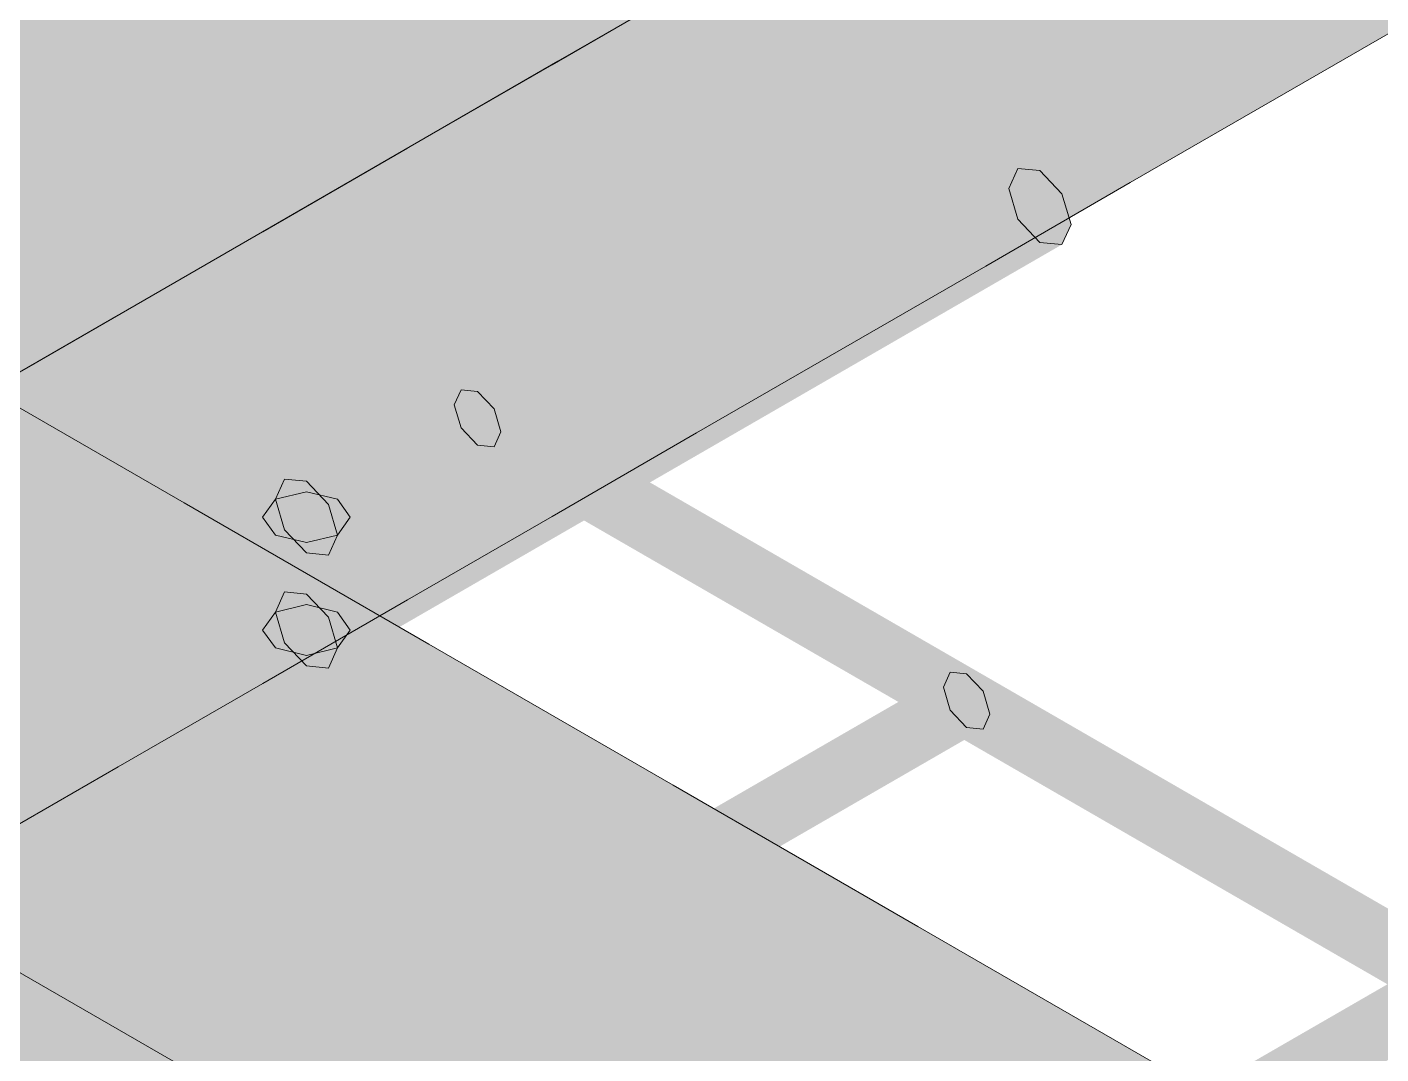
# Model space of a CAD drawing. Header units: metres. Extents: x 349122 to 349453, y 9281252 to 9281971.
# Drawn here: x 349268.4837 to 349268.7234, y 9281656.4524 to 9281656.6343 of the extents above; entities that cross this region are included whole.
import ezdxf

# ---------------------------------------------------------------- set-up
doc = ezdxf.new("R2010")
doc.units = ezdxf.units.M
doc.header["$LTSCALE"] = 0.25
doc.layers.add('ISO-3D', color=7, linetype='CONTINUOUS', lineweight=13)
doc.layers.add('ISO-3D-ARISTAS', color=250, linetype='CONTINUOUS', lineweight=13)

msp = doc.modelspace()

# ---------------------------------------------------------------- linework, layer by layer
at = {"layer": 'ISO-3D', "true_color": 0x7f7e7a}
for points in [[(349268.65346, 9281656.64196), (349268.62785, 9281656.62717), (349268.65346, 9281656.67196), (349268.62785, 9281656.65717)], [(349268.70467, 9281656.64652), (349268.67906, 9281656.63174), (349268.70467, 9281656.67152), (349268.67906, 9281656.65674)], [(349268.73027, 9281656.6363), (349268.70467, 9281656.62152), (349268.73027, 9281656.6613), (349268.70467, 9281656.64652)], [(349268.62785, 9281656.62717), (349268.60225, 9281656.61239), (349268.62785, 9281656.65717), (349268.60225, 9281656.64239)], [(349268.67906, 9281656.63174), (349268.65346, 9281656.61696), (349268.67906, 9281656.65674), (349268.65346, 9281656.64196)], [(349268.70467, 9281656.62152), (349268.67906, 9281656.60674), (349268.70467, 9281656.64652), (349268.67906, 9281656.63174)], [(349268.60225, 9281656.61239), (349268.57665, 9281656.59761), (349268.60225, 9281656.64239), (349268.57665, 9281656.62761)], [(349268.65346, 9281656.61696), (349268.62785, 9281656.60217), (349268.65346, 9281656.64196), (349268.62785, 9281656.62717)], [(349268.67906, 9281656.60674), (349268.65346, 9281656.59196), (349268.67906, 9281656.63174), (349268.65346, 9281656.61696)], [(349268.57665, 9281656.59761), (349268.55104, 9281656.58283), (349268.57665, 9281656.62761), (349268.55104, 9281656.61283)], [(349268.62785, 9281656.60217), (349268.60225, 9281656.58739), (349268.62785, 9281656.62717), (349268.60225, 9281656.61239)], [(349268.65346, 9281656.59196), (349268.62785, 9281656.57717), (349268.65346, 9281656.61696), (349268.62785, 9281656.60217)], [(349268.55104, 9281656.58283), (349268.52544, 9281656.56804), (349268.55104, 9281656.61283), (349268.52544, 9281656.59804)], [(349268.60225, 9281656.58739), (349268.57665, 9281656.57261), (349268.60225, 9281656.61239), (349268.57665, 9281656.59761)], [(349268.62785, 9281656.57717), (349268.60225, 9281656.56239), (349268.62785, 9281656.60217), (349268.60225, 9281656.58739)], [(349268.52544, 9281656.56804), (349268.49983, 9281656.55326), (349268.52544, 9281656.59804), (349268.49983, 9281656.58326)], [(349268.57665, 9281656.57261), (349268.55104, 9281656.55783), (349268.57665, 9281656.59761), (349268.55104, 9281656.58283)], [(349268.60225, 9281656.56239), (349268.57665, 9281656.54761), (349268.60225, 9281656.58739), (349268.57665, 9281656.57261)], [(349268.49983, 9281656.55326), (349268.47423, 9281656.53848), (349268.49983, 9281656.58326), (349268.47423, 9281656.56848)], [(349268.55104, 9281656.55783), (349268.52544, 9281656.54304), (349268.55104, 9281656.58283), (349268.52544, 9281656.56804)], [(349268.57665, 9281656.54761), (349268.55104, 9281656.53283), (349268.57665, 9281656.57261), (349268.55104, 9281656.55783)], [(349268.52544, 9281656.54304), (349268.49983, 9281656.52826), (349268.52544, 9281656.56804), (349268.49983, 9281656.55326)], [(349268.55104, 9281656.53283), (349268.52544, 9281656.51804), (349268.55104, 9281656.55783), (349268.52544, 9281656.54304)], [(349268.49983, 9281656.52826), (349268.47423, 9281656.51348), (349268.49983, 9281656.55326), (349268.47423, 9281656.53848)], [(349268.52544, 9281656.51804), (349268.49983, 9281656.50326), (349268.52544, 9281656.54304), (349268.49983, 9281656.52826)], [(349268.49983, 9281656.50326), (349268.47423, 9281656.48848), (349268.49983, 9281656.52826), (349268.47423, 9281656.51348)]]:
    msp.add_solid(points, dxfattribs=at)
at = {"layer": 'ISO-3D', "true_color": 0x9e9c96}
for points in [[(349268.50656, 9281656.64214), (349268.48305, 9281656.62857), (349268.48274, 9281656.65589), (349268.45924, 9281656.64232)], [(349268.55388, 9281656.64196), (349268.53037, 9281656.62839), (349268.53006, 9281656.65571), (349268.50656, 9281656.64214)], [(349268.6012, 9281656.64179), (349268.5777, 9281656.62821), (349268.57739, 9281656.65554), (349268.55388, 9281656.64196)], [(349268.52544, 9281656.6363), (349268.49983, 9281656.62152), (349268.49983, 9281656.65109), (349268.47423, 9281656.6363)], [(349268.57665, 9281656.6363), (349268.55104, 9281656.62152), (349268.55104, 9281656.65109), (349268.52544, 9281656.6363)], [(349268.62785, 9281656.6363), (349268.60225, 9281656.62152), (349268.60225, 9281656.65109), (349268.57665, 9281656.6363)], [(349268.67906, 9281656.6363), (349268.65346, 9281656.62152), (349268.65346, 9281656.65109), (349268.62785, 9281656.6363)], [(349268.73027, 9281656.6363), (349268.70467, 9281656.62152), (349268.70467, 9281656.65109), (349268.67906, 9281656.6363)], [(349268.53037, 9281656.62839), (349268.50687, 9281656.61482), (349268.50656, 9281656.64214), (349268.48305, 9281656.62857)], [(349268.5777, 9281656.62821), (349268.55419, 9281656.61464), (349268.55388, 9281656.64196), (349268.53037, 9281656.62839)], [(349268.49983, 9281656.62152), (349268.47423, 9281656.60674), (349268.47423, 9281656.6363), (349268.44863, 9281656.62152)], [(349268.55104, 9281656.62152), (349268.52544, 9281656.60674), (349268.52544, 9281656.6363), (349268.49983, 9281656.62152)], [(349268.60225, 9281656.62152), (349268.57665, 9281656.60674), (349268.57665, 9281656.6363), (349268.55104, 9281656.62152)], [(349268.65346, 9281656.62152), (349268.62785, 9281656.60674), (349268.62785, 9281656.6363), (349268.60225, 9281656.62152)], [(349268.70467, 9281656.62152), (349268.67906, 9281656.60674), (349268.67906, 9281656.6363), (349268.65346, 9281656.62152)], [(349268.50687, 9281656.61482), (349268.48336, 9281656.60125), (349268.48305, 9281656.62857), (349268.45954, 9281656.615)], [(349268.55419, 9281656.61464), (349268.53068, 9281656.60107), (349268.53037, 9281656.62839), (349268.50687, 9281656.61482)], [(349268.52544, 9281656.60674), (349268.49983, 9281656.59196), (349268.49983, 9281656.62152), (349268.47423, 9281656.60674)], [(349268.57665, 9281656.60674), (349268.55104, 9281656.59196), (349268.55104, 9281656.62152), (349268.52544, 9281656.60674)], [(349268.62785, 9281656.60674), (349268.60225, 9281656.59196), (349268.60225, 9281656.62152), (349268.57665, 9281656.60674)], [(349268.67906, 9281656.60674), (349268.65346, 9281656.59196), (349268.65346, 9281656.62152), (349268.62785, 9281656.60674)], [(349268.53068, 9281656.60107), (349268.50718, 9281656.5875), (349268.50687, 9281656.61482), (349268.48336, 9281656.60125)], [(349268.49983, 9281656.59196), (349268.47423, 9281656.57717), (349268.47423, 9281656.60674), (349268.44863, 9281656.59196)], [(349268.55104, 9281656.59196), (349268.52544, 9281656.57717), (349268.52544, 9281656.60674), (349268.49983, 9281656.59196)], [(349268.60225, 9281656.59196), (349268.57665, 9281656.57717), (349268.57665, 9281656.60674), (349268.55104, 9281656.59196)], [(349268.65346, 9281656.59196), (349268.62785, 9281656.57717), (349268.62785, 9281656.60674), (349268.60225, 9281656.59196)], [(349268.50718, 9281656.5875), (349268.4836, 9281656.57389), (349268.48336, 9281656.60125), (349268.45979, 9281656.58764)], [(349268.52544, 9281656.57717), (349268.49983, 9281656.56239), (349268.49983, 9281656.59196), (349268.47423, 9281656.57717)], [(349268.57665, 9281656.57717), (349268.55104, 9281656.56239), (349268.55104, 9281656.59196), (349268.52544, 9281656.57717)], [(349268.62785, 9281656.57717), (349268.60225, 9281656.56239), (349268.60225, 9281656.59196), (349268.57665, 9281656.57717)], [(349268.49983, 9281656.56239), (349268.47423, 9281656.54761), (349268.47423, 9281656.57717), (349268.44863, 9281656.56239)], [(349268.55104, 9281656.56239), (349268.52544, 9281656.54761), (349268.52544, 9281656.57717), (349268.49983, 9281656.56239)], [(349268.60225, 9281656.56239), (349268.57665, 9281656.54761), (349268.57665, 9281656.57717), (349268.55104, 9281656.56239)], [(349268.52544, 9281656.54761), (349268.49983, 9281656.53283), (349268.49983, 9281656.56239), (349268.47423, 9281656.54761)], [(349268.57665, 9281656.54761), (349268.55104, 9281656.53283), (349268.55104, 9281656.56239), (349268.52544, 9281656.54761)], [(349268.49983, 9281656.53283), (349268.47423, 9281656.51804), (349268.47423, 9281656.54761), (349268.44863, 9281656.53283)], [(349268.55104, 9281656.53283), (349268.52544, 9281656.51804), (349268.52544, 9281656.54761), (349268.49983, 9281656.53283)], [(349268.52544, 9281656.51804), (349268.49983, 9281656.50326), (349268.49983, 9281656.53283), (349268.47423, 9281656.51804)], [(349268.49983, 9281656.50326), (349268.47423, 9281656.48848), (349268.47423, 9281656.51804), (349268.44863, 9281656.50326)]]:
    msp.add_solid(points, dxfattribs=at)
at = {"layer": 'ISO-3D', "true_color": 0x845437}
for points in [[(349268.49285, 9281656.61006), (349268.48994, 9281656.60698), (349268.45155, 9281656.6339), (349268.44863, 9281656.63082)], [(349268.49285, 9281656.60053), (349268.49577, 9281656.60361), (349268.45155, 9281656.62438), (349268.45447, 9281656.62746)], [(349268.53416, 9281656.58621), (349268.53124, 9281656.58313), (349268.49285, 9281656.61006), (349268.48994, 9281656.60698)], [(349268.53416, 9281656.57669), (349268.53707, 9281656.57976), (349268.49285, 9281656.60053), (349268.49577, 9281656.60361)], [(349268.57546, 9281656.56236), (349268.57254, 9281656.55929), (349268.53416, 9281656.58621), (349268.53124, 9281656.58313)], [(349268.57546, 9281656.55284), (349268.57838, 9281656.55592), (349268.53416, 9281656.57669), (349268.53707, 9281656.57976)], [(349268.61676, 9281656.53852), (349268.61385, 9281656.53544), (349268.57546, 9281656.56236), (349268.57254, 9281656.55929)], [(349268.61676, 9281656.52899), (349268.61968, 9281656.53207), (349268.57546, 9281656.55284), (349268.57838, 9281656.55592)], [(349268.65806, 9281656.51467), (349268.65515, 9281656.51159), (349268.61676, 9281656.53852), (349268.61385, 9281656.53544)], [(349268.48886, 9281656.51236), (349268.48594, 9281656.50929), (349268.44755, 9281656.53621), (349268.44464, 9281656.53313)], [(349268.65806, 9281656.50515), (349268.66098, 9281656.50823), (349268.61676, 9281656.52899), (349268.61968, 9281656.53207)], [(349268.48886, 9281656.50284), (349268.49177, 9281656.50592), (349268.44755, 9281656.52669), (349268.45047, 9281656.52976)], [(349268.69937, 9281656.49083), (349268.69645, 9281656.48775), (349268.65806, 9281656.51467), (349268.65515, 9281656.51159)], [(349268.53016, 9281656.48852), (349268.52724, 9281656.48544), (349268.48886, 9281656.51236), (349268.48594, 9281656.50929)], [(349268.69937, 9281656.4813), (349268.70228, 9281656.48438), (349268.65806, 9281656.50515), (349268.66098, 9281656.50823)], [(349268.53016, 9281656.47899), (349268.53308, 9281656.48207), (349268.48886, 9281656.50284), (349268.49177, 9281656.50592)], [(349268.74067, 9281656.46698), (349268.73775, 9281656.4639), (349268.69937, 9281656.49083), (349268.69645, 9281656.48775)], [(349268.57146, 9281656.46467), (349268.56855, 9281656.46159), (349268.53016, 9281656.48852), (349268.52724, 9281656.48544)], [(349268.74067, 9281656.45745), (349268.74359, 9281656.46053), (349268.69937, 9281656.4813), (349268.70228, 9281656.48438)], [(349268.57146, 9281656.45515), (349268.57438, 9281656.45823), (349268.53016, 9281656.47899), (349268.53308, 9281656.48207)], [(349268.61276, 9281656.44083), (349268.60985, 9281656.43775), (349268.57146, 9281656.46467), (349268.56855, 9281656.46159)], [(349268.61276, 9281656.4313), (349268.61568, 9281656.43438), (349268.57146, 9281656.45515), (349268.57438, 9281656.45823)]]:
    msp.add_solid(points, dxfattribs=at)
at = {"layer": 'ISO-3D', "true_color": 0x6c452d}
for points in [[(349268.49577, 9281656.61035), (349268.49285, 9281656.61006), (349268.45447, 9281656.63419), (349268.45155, 9281656.6339)], [(349268.48994, 9281656.60024), (349268.49285, 9281656.60053), (349268.44863, 9281656.62409), (349268.45155, 9281656.62438)], [(349268.53707, 9281656.5865), (349268.53416, 9281656.58621), (349268.49577, 9281656.61035), (349268.49285, 9281656.61006)], [(349268.53124, 9281656.5764), (349268.53416, 9281656.57669), (349268.48994, 9281656.60024), (349268.49285, 9281656.60053)], [(349268.57838, 9281656.56265), (349268.57546, 9281656.56236), (349268.53707, 9281656.5865), (349268.53416, 9281656.58621)], [(349268.57254, 9281656.55255), (349268.57546, 9281656.55284), (349268.53124, 9281656.5764), (349268.53416, 9281656.57669)], [(349268.61968, 9281656.53881), (349268.61676, 9281656.53852), (349268.57838, 9281656.56265), (349268.57546, 9281656.56236)], [(349268.61385, 9281656.5287), (349268.61676, 9281656.52899), (349268.57254, 9281656.55255), (349268.57546, 9281656.55284)], [(349268.66098, 9281656.51496), (349268.65806, 9281656.51467), (349268.61968, 9281656.53881), (349268.61676, 9281656.53852)], [(349268.49177, 9281656.51265), (349268.48886, 9281656.51236), (349268.45047, 9281656.5365), (349268.44755, 9281656.53621)], [(349268.65515, 9281656.50486), (349268.65806, 9281656.50515), (349268.61385, 9281656.5287), (349268.61676, 9281656.52899)], [(349268.48594, 9281656.50255), (349268.48886, 9281656.50284), (349268.44464, 9281656.5264), (349268.44755, 9281656.52669)], [(349268.70228, 9281656.49111), (349268.69937, 9281656.49083), (349268.66098, 9281656.51496), (349268.65806, 9281656.51467)], [(349268.53308, 9281656.48881), (349268.53016, 9281656.48852), (349268.49177, 9281656.51265), (349268.48886, 9281656.51236)], [(349268.69645, 9281656.48101), (349268.69937, 9281656.4813), (349268.65515, 9281656.50486), (349268.65806, 9281656.50515)], [(349268.52724, 9281656.4787), (349268.53016, 9281656.47899), (349268.48594, 9281656.50255), (349268.48886, 9281656.50284)], [(349268.74359, 9281656.46727), (349268.74067, 9281656.46698), (349268.70228, 9281656.49111), (349268.69937, 9281656.49083)], [(349268.57438, 9281656.46496), (349268.57146, 9281656.46467), (349268.53308, 9281656.48881), (349268.53016, 9281656.48852)], [(349268.73775, 9281656.45717), (349268.74067, 9281656.45745), (349268.69645, 9281656.48101), (349268.69937, 9281656.4813)], [(349268.56855, 9281656.45486), (349268.57146, 9281656.45515), (349268.52724, 9281656.4787), (349268.53016, 9281656.47899)], [(349268.61568, 9281656.44111), (349268.61276, 9281656.44083), (349268.57438, 9281656.46496), (349268.57146, 9281656.46467)], [(349268.60985, 9281656.43101), (349268.61276, 9281656.4313), (349268.56855, 9281656.45486), (349268.57146, 9281656.45515)]]:
    msp.add_solid(points, dxfattribs=at)
at = {"layer": 'ISO-3D', "true_color": 0x5c3b26}
for points in [[(349268.49698, 9281656.60768), (349268.49577, 9281656.61035), (349268.45568, 9281656.63152), (349268.45447, 9281656.63419)], [(349268.48873, 9281656.60291), (349268.48994, 9281656.60024), (349268.44743, 9281656.62676), (349268.44863, 9281656.62409)], [(349268.53828, 9281656.58383), (349268.53707, 9281656.5865), (349268.49698, 9281656.60768), (349268.49577, 9281656.61035)], [(349268.53003, 9281656.57907), (349268.53124, 9281656.5764), (349268.48873, 9281656.60291), (349268.48994, 9281656.60024)], [(349268.57958, 9281656.55998), (349268.57838, 9281656.56265), (349268.53828, 9281656.58383), (349268.53707, 9281656.5865)], [(349268.57133, 9281656.55522), (349268.57254, 9281656.55255), (349268.53003, 9281656.57907), (349268.53124, 9281656.5764)], [(349268.62089, 9281656.53614), (349268.61968, 9281656.53881), (349268.57958, 9281656.55998), (349268.57838, 9281656.56265)], [(349268.61264, 9281656.53137), (349268.61385, 9281656.5287), (349268.57133, 9281656.55522), (349268.57254, 9281656.55255)], [(349268.66219, 9281656.51229), (349268.66098, 9281656.51496), (349268.62089, 9281656.53614), (349268.61968, 9281656.53881)], [(349268.49298, 9281656.50998), (349268.49177, 9281656.51265), (349268.45168, 9281656.53383), (349268.45047, 9281656.5365)], [(349268.65394, 9281656.50753), (349268.65515, 9281656.50486), (349268.61264, 9281656.53137), (349268.61385, 9281656.5287)], [(349268.48473, 9281656.50522), (349268.48594, 9281656.50255), (349268.44343, 9281656.52907), (349268.44464, 9281656.5264)], [(349268.70349, 9281656.48844), (349268.70228, 9281656.49111), (349268.66219, 9281656.51229), (349268.66098, 9281656.51496)], [(349268.53428, 9281656.48614), (349268.53308, 9281656.48881), (349268.49298, 9281656.50998), (349268.49177, 9281656.51265)], [(349268.69524, 9281656.48368), (349268.69645, 9281656.48101), (349268.65394, 9281656.50753), (349268.65515, 9281656.50486)], [(349268.52603, 9281656.48137), (349268.52724, 9281656.4787), (349268.48473, 9281656.50522), (349268.48594, 9281656.50255)], [(349268.74479, 9281656.4646), (349268.74359, 9281656.46727), (349268.70349, 9281656.48844), (349268.70228, 9281656.49111)], [(349268.57559, 9281656.46229), (349268.57438, 9281656.46496), (349268.53428, 9281656.48614), (349268.53308, 9281656.48881)], [(349268.73655, 9281656.45984), (349268.73775, 9281656.45717), (349268.69524, 9281656.48368), (349268.69645, 9281656.48101)], [(349268.56734, 9281656.45753), (349268.56855, 9281656.45486), (349268.52603, 9281656.48137), (349268.52724, 9281656.4787)], [(349268.61689, 9281656.43844), (349268.61568, 9281656.44111), (349268.57559, 9281656.46229), (349268.57438, 9281656.46496)], [(349268.60864, 9281656.43368), (349268.60985, 9281656.43101), (349268.56734, 9281656.45753), (349268.56855, 9281656.45486)]]:
    msp.add_solid(points, dxfattribs=at)
at = {"layer": 'ISO-3D', "true_color": 0x7e5035}
for points in [[(349268.49577, 9281656.60361), (349268.49698, 9281656.60768), (349268.45447, 9281656.62746), (349268.45568, 9281656.63152)], [(349268.48994, 9281656.60698), (349268.48873, 9281656.60291), (349268.44863, 9281656.63082), (349268.44743, 9281656.62676)], [(349268.53707, 9281656.57976), (349268.53828, 9281656.58383), (349268.49577, 9281656.60361), (349268.49698, 9281656.60768)], [(349268.53124, 9281656.58313), (349268.53003, 9281656.57907), (349268.48994, 9281656.60698), (349268.48873, 9281656.60291)], [(349268.57838, 9281656.55592), (349268.57958, 9281656.55998), (349268.53707, 9281656.57976), (349268.53828, 9281656.58383)], [(349268.57254, 9281656.55929), (349268.57133, 9281656.55522), (349268.53124, 9281656.58313), (349268.53003, 9281656.57907)], [(349268.61968, 9281656.53207), (349268.62089, 9281656.53614), (349268.57838, 9281656.55592), (349268.57958, 9281656.55998)], [(349268.61385, 9281656.53544), (349268.61264, 9281656.53137), (349268.57254, 9281656.55929), (349268.57133, 9281656.55522)], [(349268.65515, 9281656.51159), (349268.65394, 9281656.50753), (349268.61385, 9281656.53544), (349268.61264, 9281656.53137)], [(349268.66098, 9281656.50823), (349268.66219, 9281656.51229), (349268.61968, 9281656.53207), (349268.62089, 9281656.53614)], [(349268.48594, 9281656.50929), (349268.48473, 9281656.50522), (349268.44464, 9281656.53313), (349268.44343, 9281656.52907)], [(349268.49177, 9281656.50592), (349268.49298, 9281656.50998), (349268.45047, 9281656.52976), (349268.45168, 9281656.53383)], [(349268.69645, 9281656.48775), (349268.69524, 9281656.48368), (349268.65515, 9281656.51159), (349268.65394, 9281656.50753)], [(349268.70228, 9281656.48438), (349268.70349, 9281656.48844), (349268.66098, 9281656.50823), (349268.66219, 9281656.51229)], [(349268.52724, 9281656.48544), (349268.52603, 9281656.48137), (349268.48594, 9281656.50929), (349268.48473, 9281656.50522)], [(349268.53308, 9281656.48207), (349268.53428, 9281656.48614), (349268.49177, 9281656.50592), (349268.49298, 9281656.50998)], [(349268.73775, 9281656.4639), (349268.73655, 9281656.45984), (349268.69645, 9281656.48775), (349268.69524, 9281656.48368)], [(349268.74359, 9281656.46053), (349268.74479, 9281656.4646), (349268.70228, 9281656.48438), (349268.70349, 9281656.48844)], [(349268.56855, 9281656.46159), (349268.56734, 9281656.45753), (349268.52724, 9281656.48544), (349268.52603, 9281656.48137)], [(349268.57438, 9281656.45823), (349268.57559, 9281656.46229), (349268.53308, 9281656.48207), (349268.53428, 9281656.48614)], [(349268.60985, 9281656.43775), (349268.60864, 9281656.43368), (349268.56855, 9281656.46159), (349268.56734, 9281656.45753)], [(349268.61568, 9281656.43438), (349268.61689, 9281656.43844), (349268.57438, 9281656.45823), (349268.57559, 9281656.46229)]]:
    msp.add_solid(points, dxfattribs=at)
at = {"layer": 'ISO-3D', "true_color": 0x4b4946}
for points in [[(349268.65756, 9281656.60567), (349268.65917, 9281656.60924), (349268.61426, 9281656.58068), (349268.61587, 9281656.58424)], [(349268.66856, 9281656.59932), (349268.66695, 9281656.59576), (349268.62526, 9281656.57432), (349268.62365, 9281656.57076)], [(349268.61426, 9281656.58068), (349268.61587, 9281656.58424), (349268.57096, 9281656.55567), (349268.57257, 9281656.55924)], [(349268.62526, 9281656.57432), (349268.62365, 9281656.57076), (349268.58196, 9281656.54933), (349268.58035, 9281656.54576)], [(349268.57096, 9281656.55567), (349268.57257, 9281656.55924), (349268.52766, 9281656.53067), (349268.52927, 9281656.53424)], [(349268.52766, 9281656.55067), (349268.52927, 9281656.55424), (349268.48436, 9281656.52567), (349268.48597, 9281656.52924)], [(349268.58196, 9281656.54933), (349268.58035, 9281656.54576), (349268.53866, 9281656.52433), (349268.53705, 9281656.52076)], [(349268.53866, 9281656.54432), (349268.53705, 9281656.54076), (349268.49535, 9281656.51932), (349268.49374, 9281656.51576)], [(349268.48436, 9281656.52567), (349268.48597, 9281656.52924), (349268.44106, 9281656.50068), (349268.44267, 9281656.50424)], [(349268.49535, 9281656.51932), (349268.49374, 9281656.51576), (349268.45205, 9281656.49432), (349268.45044, 9281656.49076)]]:
    msp.add_solid(points, dxfattribs=at)
at = {"layer": 'ISO-3D', "true_color": 0x686560}
for points in [[(349268.65917, 9281656.60924), (349268.66306, 9281656.60885), (349268.61587, 9281656.58424), (349268.61976, 9281656.58385)], [(349268.66695, 9281656.59576), (349268.66306, 9281656.59615), (349268.62365, 9281656.57076), (349268.61976, 9281656.57115)], [(349268.61587, 9281656.58424), (349268.61976, 9281656.58385), (349268.57257, 9281656.55924), (349268.57646, 9281656.55885)], [(349268.62365, 9281656.57076), (349268.61976, 9281656.57115), (349268.58035, 9281656.54576), (349268.57646, 9281656.54615)], [(349268.57257, 9281656.55924), (349268.57646, 9281656.55885), (349268.52927, 9281656.53424), (349268.53316, 9281656.53385)], [(349268.52927, 9281656.55424), (349268.53316, 9281656.55385), (349268.48597, 9281656.52924), (349268.48986, 9281656.52885)], [(349268.58035, 9281656.54576), (349268.57646, 9281656.54615), (349268.53705, 9281656.52076), (349268.53316, 9281656.52115)], [(349268.53705, 9281656.54076), (349268.53316, 9281656.54115), (349268.49374, 9281656.51576), (349268.48986, 9281656.51615)], [(349268.48597, 9281656.52924), (349268.48986, 9281656.52885), (349268.44267, 9281656.50424), (349268.44655, 9281656.50385)], [(349268.49374, 9281656.51576), (349268.48986, 9281656.51615), (349268.45044, 9281656.49076), (349268.44655, 9281656.49115)]]:
    msp.add_solid(points, dxfattribs=at)
at = {"layer": 'ISO-3D', "true_color": 0x77736d}
for points in [[(349268.66306, 9281656.60885), (349268.66695, 9281656.60475), (349268.61976, 9281656.58385), (349268.62365, 9281656.57975)], [(349268.66306, 9281656.59615), (349268.65917, 9281656.60025), (349268.61976, 9281656.57115), (349268.61587, 9281656.57525)], [(349268.61976, 9281656.58385), (349268.62365, 9281656.57975), (349268.57646, 9281656.55885), (349268.58035, 9281656.55475)], [(349268.61976, 9281656.57115), (349268.61587, 9281656.57525), (349268.57646, 9281656.54615), (349268.57257, 9281656.55025)], [(349268.57646, 9281656.55885), (349268.58035, 9281656.55475), (349268.53316, 9281656.53385), (349268.53705, 9281656.52975)], [(349268.53316, 9281656.55385), (349268.53705, 9281656.54975), (349268.48986, 9281656.52885), (349268.49374, 9281656.52475)], [(349268.57646, 9281656.54615), (349268.57257, 9281656.55025), (349268.53316, 9281656.52115), (349268.52927, 9281656.52525)], [(349268.53316, 9281656.54115), (349268.52927, 9281656.54525), (349268.48986, 9281656.51615), (349268.48597, 9281656.52025)], [(349268.48986, 9281656.52885), (349268.49374, 9281656.52475), (349268.44655, 9281656.50385), (349268.45044, 9281656.49975)], [(349268.48986, 9281656.51615), (349268.48597, 9281656.52025), (349268.44655, 9281656.49115), (349268.44267, 9281656.49525)]]:
    msp.add_solid(points, dxfattribs=at)
at = {"layer": 'ISO-3D', "true_color": 0x67645f}
for points in [[(349268.66306, 9281656.6025), (349268.65756, 9281656.60567), (349268.65917, 9281656.60924)], [(349268.66306, 9281656.6025), (349268.65917, 9281656.60924), (349268.66306, 9281656.60885)], [(349268.66306, 9281656.6025), (349268.66306, 9281656.60885), (349268.66695, 9281656.60475)], [(349268.66306, 9281656.6025), (349268.65917, 9281656.60025), (349268.65756, 9281656.60567)], [(349268.66306, 9281656.6025), (349268.66695, 9281656.60475), (349268.66856, 9281656.59932)], [(349268.66306, 9281656.6025), (349268.66306, 9281656.59615), (349268.65917, 9281656.60025)], [(349268.66306, 9281656.6025), (349268.66695, 9281656.59576), (349268.66306, 9281656.59615)], [(349268.66306, 9281656.6025), (349268.66856, 9281656.59932), (349268.66695, 9281656.59576)], [(349268.53316, 9281656.5475), (349268.52766, 9281656.55067), (349268.52927, 9281656.55424)], [(349268.53316, 9281656.5475), (349268.52927, 9281656.55424), (349268.53316, 9281656.55385)], [(349268.53316, 9281656.5475), (349268.53316, 9281656.55385), (349268.53705, 9281656.54975)], [(349268.53316, 9281656.5475), (349268.52927, 9281656.54525), (349268.52766, 9281656.55067)], [(349268.53316, 9281656.5475), (349268.53316, 9281656.54115), (349268.52927, 9281656.54525)], [(349268.53316, 9281656.5475), (349268.53705, 9281656.54975), (349268.53866, 9281656.54432)], [(349268.53316, 9281656.5475), (349268.53705, 9281656.54076), (349268.53316, 9281656.54115)], [(349268.53316, 9281656.5475), (349268.53866, 9281656.54432), (349268.53705, 9281656.54076)], [(349268.53316, 9281656.5275), (349268.52766, 9281656.53067), (349268.52927, 9281656.53424)], [(349268.53316, 9281656.5275), (349268.52927, 9281656.53424), (349268.53316, 9281656.53385)], [(349268.53316, 9281656.5275), (349268.53316, 9281656.53385), (349268.53705, 9281656.52975)], [(349268.53316, 9281656.5275), (349268.52927, 9281656.52525), (349268.52766, 9281656.53067)], [(349268.53316, 9281656.5275), (349268.53705, 9281656.52975), (349268.53866, 9281656.52433)], [(349268.53316, 9281656.5275), (349268.53316, 9281656.52115), (349268.52927, 9281656.52525)], [(349268.53316, 9281656.5275), (349268.53705, 9281656.52076), (349268.53316, 9281656.52115)], [(349268.53316, 9281656.5275), (349268.53866, 9281656.52433), (349268.53705, 9281656.52076)]]:
    msp.add_solid(points, dxfattribs=at)
at = {"layer": 'ISO-3D', "true_color": 0x6b6762}
for points in [[(349268.65917, 9281656.60025), (349268.65756, 9281656.60567), (349268.61587, 9281656.57525), (349268.61426, 9281656.58068)], [(349268.66695, 9281656.60475), (349268.66856, 9281656.59932), (349268.62365, 9281656.57975), (349268.62526, 9281656.57432)], [(349268.61587, 9281656.57525), (349268.61426, 9281656.58068), (349268.57257, 9281656.55025), (349268.57096, 9281656.55567)], [(349268.62365, 9281656.57975), (349268.62526, 9281656.57432), (349268.58035, 9281656.55475), (349268.58196, 9281656.54933)], [(349268.57257, 9281656.55025), (349268.57096, 9281656.55567), (349268.52927, 9281656.52525), (349268.52766, 9281656.53067)], [(349268.58035, 9281656.55475), (349268.58196, 9281656.54933), (349268.53705, 9281656.52975), (349268.53866, 9281656.52433)], [(349268.52927, 9281656.54525), (349268.52766, 9281656.55067), (349268.48597, 9281656.52025), (349268.48436, 9281656.52567)], [(349268.53705, 9281656.54975), (349268.53866, 9281656.54432), (349268.49374, 9281656.52475), (349268.49535, 9281656.51932)], [(349268.48597, 9281656.52025), (349268.48436, 9281656.52567), (349268.44267, 9281656.49525), (349268.44106, 9281656.50068)], [(349268.49374, 9281656.52475), (349268.49535, 9281656.51932), (349268.45044, 9281656.49975), (349268.45205, 9281656.49432)]]:
    msp.add_solid(points, dxfattribs=at)
at = {"layer": 'ISO-3D', "true_color": 0xb0aea8}
for points in [[(349268.51151, 9281656.55), (349268.48264, 9281656.53333), (349268.46821, 9281656.575), (349268.43934, 9281656.55833)], [(349268.55481, 9281656.525), (349268.52594, 9281656.50833), (349268.51151, 9281656.55), (349268.48264, 9281656.53333)], [(349268.52594, 9281656.50833), (349268.49707, 9281656.49167), (349268.48264, 9281656.53333), (349268.45377, 9281656.51667)], [(349268.59811, 9281656.5), (349268.56924, 9281656.48333), (349268.55481, 9281656.525), (349268.52594, 9281656.50833)], [(349268.49707, 9281656.49167), (349268.46821, 9281656.475), (349268.45377, 9281656.51667), (349268.4249, 9281656.5)], [(349268.56924, 9281656.48333), (349268.54037, 9281656.46667), (349268.52594, 9281656.50833), (349268.49707, 9281656.49167)], [(349268.64141, 9281656.475), (349268.61254, 9281656.45833), (349268.59811, 9281656.5), (349268.56924, 9281656.48333)], [(349268.54037, 9281656.46667), (349268.51151, 9281656.45), (349268.49707, 9281656.49167), (349268.46821, 9281656.475)], [(349268.61254, 9281656.45833), (349268.58368, 9281656.44167), (349268.56924, 9281656.48333), (349268.54037, 9281656.46667)], [(349268.68471, 9281656.45), (349268.65584, 9281656.43333), (349268.64141, 9281656.475), (349268.61254, 9281656.45833)], [(349268.58368, 9281656.44167), (349268.55481, 9281656.425), (349268.54037, 9281656.46667), (349268.51151, 9281656.45)], [(349268.65584, 9281656.43333), (349268.62698, 9281656.41667), (349268.61254, 9281656.45833), (349268.58368, 9281656.44167)]]:
    msp.add_solid(points, dxfattribs=at)
at = {"layer": 'ISO-3D', "true_color": 0x9e9d98}
for points in [[(349268.51151, 9281656.51), (349268.46821, 9281656.535), (349268.51151, 9281656.55), (349268.46821, 9281656.575)], [(349268.55481, 9281656.485), (349268.51151, 9281656.51), (349268.55481, 9281656.525), (349268.51151, 9281656.55)], [(349268.51151, 9281656.47), (349268.46821, 9281656.495), (349268.51151, 9281656.51), (349268.46821, 9281656.535)], [(349268.59811, 9281656.46), (349268.55481, 9281656.485), (349268.59811, 9281656.5), (349268.55481, 9281656.525)], [(349268.55481, 9281656.445), (349268.51151, 9281656.47), (349268.55481, 9281656.485), (349268.51151, 9281656.51)], [(349268.64141, 9281656.435), (349268.59811, 9281656.46), (349268.64141, 9281656.475), (349268.59811, 9281656.5)], [(349268.51151, 9281656.45), (349268.46821, 9281656.475), (349268.51151, 9281656.47), (349268.46821, 9281656.495)], [(349268.59811, 9281656.42), (349268.55481, 9281656.445), (349268.59811, 9281656.46), (349268.55481, 9281656.485)], [(349268.51151, 9281656.40333), (349268.46821, 9281656.42833), (349268.51151, 9281656.45), (349268.46821, 9281656.475)], [(349268.51151, 9281656.41), (349268.46821, 9281656.435), (349268.51151, 9281656.45), (349268.46821, 9281656.475)], [(349268.68471, 9281656.41), (349268.64141, 9281656.435), (349268.68471, 9281656.45), (349268.64141, 9281656.475)], [(349268.55481, 9281656.425), (349268.51151, 9281656.45), (349268.55481, 9281656.445), (349268.51151, 9281656.47)], [(349268.64141, 9281656.395), (349268.59811, 9281656.42), (349268.64141, 9281656.435), (349268.59811, 9281656.46)]]:
    msp.add_solid(points, dxfattribs=at)
at = {"layer": 'ISO-3D', "true_color": 0x513422}
for points in [[(349268.55934, 9281656.56738), (349268.56055, 9281656.57005), (349268.51804, 9281656.54354), (349268.51925, 9281656.54621)], [(349268.56759, 9281656.56262), (349268.56638, 9281656.55995), (349268.52629, 9281656.53877), (349268.52508, 9281656.5361)], [(349268.51804, 9281656.54354), (349268.51925, 9281656.54621), (349268.47674, 9281656.51969), (349268.47795, 9281656.52236)], [(349268.52629, 9281656.53877), (349268.52508, 9281656.5361), (349268.48499, 9281656.51493), (349268.48378, 9281656.51226)], [(349268.64595, 9281656.51738), (349268.64715, 9281656.52005), (349268.60464, 9281656.49354), (349268.60585, 9281656.49621)], [(349268.48499, 9281656.51493), (349268.48378, 9281656.51226), (349268.44368, 9281656.49108), (349268.44248, 9281656.48841)], [(349268.65419, 9281656.51262), (349268.65299, 9281656.50995), (349268.61289, 9281656.48877), (349268.61168, 9281656.4861)], [(349268.60464, 9281656.49354), (349268.60585, 9281656.49621), (349268.56334, 9281656.46969), (349268.56455, 9281656.47236)], [(349268.61289, 9281656.48877), (349268.61168, 9281656.4861), (349268.57159, 9281656.46493), (349268.57038, 9281656.46226)], [(349268.56334, 9281656.46969), (349268.56455, 9281656.47236), (349268.52204, 9281656.44584), (349268.52325, 9281656.44851)], [(349268.73255, 9281656.46738), (349268.73376, 9281656.47005), (349268.69125, 9281656.44354), (349268.69245, 9281656.44621)], [(349268.57159, 9281656.46493), (349268.57038, 9281656.46226), (349268.53029, 9281656.44108), (349268.52908, 9281656.43841)], [(349268.7408, 9281656.46262), (349268.73959, 9281656.45995), (349268.69949, 9281656.43877), (349268.69829, 9281656.4361)]]:
    msp.add_solid(points, dxfattribs=at)
at = {"layer": 'ISO-3D', "true_color": 0x70482f}
for points in [[(349268.56055, 9281656.57005), (349268.56347, 9281656.56976), (349268.51925, 9281656.54621), (349268.52217, 9281656.54592)], [(349268.56638, 9281656.55995), (349268.56347, 9281656.56024), (349268.52508, 9281656.5361), (349268.52217, 9281656.53639)], [(349268.51925, 9281656.54621), (349268.52217, 9281656.54592), (349268.47795, 9281656.52236), (349268.48086, 9281656.52207)], [(349268.52508, 9281656.5361), (349268.52217, 9281656.53639), (349268.48378, 9281656.51226), (349268.48086, 9281656.51255)], [(349268.64715, 9281656.52005), (349268.65007, 9281656.51976), (349268.60585, 9281656.49621), (349268.60877, 9281656.49592)], [(349268.48378, 9281656.51226), (349268.48086, 9281656.51255), (349268.44248, 9281656.48841), (349268.43956, 9281656.4887)], [(349268.65299, 9281656.50995), (349268.65007, 9281656.51024), (349268.61168, 9281656.4861), (349268.60877, 9281656.48639)], [(349268.60585, 9281656.49621), (349268.60877, 9281656.49592), (349268.56455, 9281656.47236), (349268.56746, 9281656.47207)], [(349268.61168, 9281656.4861), (349268.60877, 9281656.48639), (349268.57038, 9281656.46226), (349268.56746, 9281656.46255)], [(349268.56455, 9281656.47236), (349268.56746, 9281656.47207), (349268.52325, 9281656.44851), (349268.52616, 9281656.44822)], [(349268.73376, 9281656.47005), (349268.73667, 9281656.46976), (349268.69245, 9281656.44621), (349268.69537, 9281656.44592)], [(349268.57038, 9281656.46226), (349268.56746, 9281656.46255), (349268.52908, 9281656.43841), (349268.52616, 9281656.4387)], [(349268.73959, 9281656.45995), (349268.73667, 9281656.46024), (349268.69829, 9281656.4361), (349268.69537, 9281656.43639)]]:
    msp.add_solid(points, dxfattribs=at)
at = {"layer": 'ISO-3D', "true_color": 0x805135}
for points in [[(349268.56347, 9281656.56976), (349268.56638, 9281656.56668), (349268.52217, 9281656.54592), (349268.52508, 9281656.54284)], [(349268.56347, 9281656.56024), (349268.56055, 9281656.56332), (349268.52217, 9281656.53639), (349268.51925, 9281656.53947)], [(349268.52217, 9281656.54592), (349268.52508, 9281656.54284), (349268.48086, 9281656.52207), (349268.48378, 9281656.51899)], [(349268.52217, 9281656.53639), (349268.51925, 9281656.53947), (349268.48086, 9281656.51255), (349268.47795, 9281656.51562)], [(349268.48086, 9281656.52207), (349268.48378, 9281656.51899), (349268.43956, 9281656.49822), (349268.44248, 9281656.49515)], [(349268.65007, 9281656.51976), (349268.65299, 9281656.51668), (349268.60877, 9281656.49592), (349268.61168, 9281656.49284)], [(349268.65007, 9281656.51024), (349268.64715, 9281656.51332), (349268.60877, 9281656.48639), (349268.60585, 9281656.48947)], [(349268.60877, 9281656.49592), (349268.61168, 9281656.49284), (349268.56746, 9281656.47207), (349268.57038, 9281656.46899)], [(349268.60877, 9281656.48639), (349268.60585, 9281656.48947), (349268.56746, 9281656.46255), (349268.56455, 9281656.46562)], [(349268.56746, 9281656.47207), (349268.57038, 9281656.46899), (349268.52616, 9281656.44822), (349268.52908, 9281656.44515)], [(349268.73667, 9281656.46976), (349268.73959, 9281656.46668), (349268.69537, 9281656.44592), (349268.69829, 9281656.44284)], [(349268.56746, 9281656.46255), (349268.56455, 9281656.46562), (349268.52616, 9281656.4387), (349268.52325, 9281656.44178)], [(349268.73667, 9281656.46024), (349268.73376, 9281656.46332), (349268.69537, 9281656.43639), (349268.69245, 9281656.43947)]]:
    msp.add_solid(points, dxfattribs=at)
at = {"layer": 'ISO-3D', "true_color": 0x6f472f}
for points in [[(349268.56347, 9281656.565), (349268.55934, 9281656.56738), (349268.56055, 9281656.57005)], [(349268.56347, 9281656.565), (349268.56055, 9281656.57005), (349268.56347, 9281656.56976)], [(349268.56347, 9281656.565), (349268.56347, 9281656.56976), (349268.56638, 9281656.56668)], [(349268.56347, 9281656.565), (349268.56055, 9281656.56332), (349268.55934, 9281656.56738)], [(349268.56347, 9281656.565), (349268.56638, 9281656.56668), (349268.56759, 9281656.56262)], [(349268.56347, 9281656.565), (349268.56347, 9281656.56024), (349268.56055, 9281656.56332)], [(349268.56347, 9281656.565), (349268.56638, 9281656.55995), (349268.56347, 9281656.56024)], [(349268.56347, 9281656.565), (349268.56759, 9281656.56262), (349268.56638, 9281656.55995)], [(349268.65007, 9281656.515), (349268.64595, 9281656.51738), (349268.64715, 9281656.52005)], [(349268.65007, 9281656.515), (349268.64715, 9281656.52005), (349268.65007, 9281656.51976)], [(349268.65007, 9281656.515), (349268.65007, 9281656.51976), (349268.65299, 9281656.51668)], [(349268.65007, 9281656.515), (349268.64715, 9281656.51332), (349268.64595, 9281656.51738)], [(349268.65007, 9281656.515), (349268.65299, 9281656.51668), (349268.65419, 9281656.51262)], [(349268.65007, 9281656.515), (349268.65007, 9281656.51024), (349268.64715, 9281656.51332)], [(349268.65007, 9281656.515), (349268.65299, 9281656.50995), (349268.65007, 9281656.51024)], [(349268.65007, 9281656.515), (349268.65419, 9281656.51262), (349268.65299, 9281656.50995)]]:
    msp.add_solid(points, dxfattribs=at)
at = {"layer": 'ISO-3D', "true_color": 0x734930}
for points in [[(349268.56055, 9281656.56332), (349268.55934, 9281656.56738), (349268.51925, 9281656.53947), (349268.51804, 9281656.54354)], [(349268.56638, 9281656.56668), (349268.56759, 9281656.56262), (349268.52508, 9281656.54284), (349268.52629, 9281656.53877)], [(349268.51925, 9281656.53947), (349268.51804, 9281656.54354), (349268.47795, 9281656.51562), (349268.47674, 9281656.51969)], [(349268.52508, 9281656.54284), (349268.52629, 9281656.53877), (349268.48378, 9281656.51899), (349268.48499, 9281656.51493)], [(349268.48378, 9281656.51899), (349268.48499, 9281656.51493), (349268.44248, 9281656.49515), (349268.44368, 9281656.49108)], [(349268.64715, 9281656.51332), (349268.64595, 9281656.51738), (349268.60585, 9281656.48947), (349268.60464, 9281656.49354)], [(349268.65299, 9281656.51668), (349268.65419, 9281656.51262), (349268.61168, 9281656.49284), (349268.61289, 9281656.48877)], [(349268.60585, 9281656.48947), (349268.60464, 9281656.49354), (349268.56455, 9281656.46562), (349268.56334, 9281656.46969)], [(349268.61168, 9281656.49284), (349268.61289, 9281656.48877), (349268.57038, 9281656.46899), (349268.57159, 9281656.46493)], [(349268.56455, 9281656.46562), (349268.56334, 9281656.46969), (349268.52325, 9281656.44178), (349268.52204, 9281656.44584)], [(349268.57038, 9281656.46899), (349268.57159, 9281656.46493), (349268.52908, 9281656.44515), (349268.53029, 9281656.44108)], [(349268.73376, 9281656.46332), (349268.73255, 9281656.46738), (349268.69245, 9281656.43947), (349268.69125, 9281656.44354)], [(349268.73959, 9281656.46668), (349268.7408, 9281656.46262), (349268.69829, 9281656.44284), (349268.69949, 9281656.43877)]]:
    msp.add_solid(points, dxfattribs=at)
at = {"layer": 'ISO-3D', "true_color": 0x504d4a}
for points in [[(349268.52538, 9281656.5275), (349268.52766, 9281656.53067), (349268.52538, 9281656.5475), (349268.52766, 9281656.55067)], [(349268.54093, 9281656.5275), (349268.53866, 9281656.52433), (349268.54093, 9281656.5475), (349268.53866, 9281656.54432)]]:
    msp.add_solid(points, dxfattribs=at)
at = {"layer": 'ISO-3D', "true_color": 0x736f6a}
for points in [[(349268.53316, 9281656.5475), (349268.52538, 9281656.5475), (349268.52766, 9281656.55067)], [(349268.53316, 9281656.5475), (349268.52766, 9281656.55067), (349268.53316, 9281656.55199)], [(349268.53316, 9281656.5475), (349268.53316, 9281656.55199), (349268.53866, 9281656.55067)], [(349268.53316, 9281656.5475), (349268.53866, 9281656.55067), (349268.54093, 9281656.5475)], [(349268.53316, 9281656.5475), (349268.52766, 9281656.54432), (349268.52538, 9281656.5475)], [(349268.53316, 9281656.5475), (349268.53316, 9281656.54301), (349268.52766, 9281656.54432)], [(349268.53316, 9281656.5475), (349268.54093, 9281656.5475), (349268.53866, 9281656.54432)], [(349268.53316, 9281656.5475), (349268.53866, 9281656.54432), (349268.53316, 9281656.54301)], [(349268.53316, 9281656.5275), (349268.52538, 9281656.5275), (349268.52766, 9281656.53067)], [(349268.53316, 9281656.5275), (349268.52766, 9281656.53067), (349268.53316, 9281656.53199)], [(349268.53316, 9281656.5275), (349268.53316, 9281656.53199), (349268.53866, 9281656.53067)], [(349268.53316, 9281656.5275), (349268.53866, 9281656.53067), (349268.54093, 9281656.5275)], [(349268.53316, 9281656.5275), (349268.52766, 9281656.52433), (349268.52538, 9281656.5275)], [(349268.53316, 9281656.5275), (349268.53316, 9281656.52301), (349268.52766, 9281656.52433)], [(349268.53316, 9281656.5275), (349268.54093, 9281656.5275), (349268.53866, 9281656.52433)], [(349268.53316, 9281656.5275), (349268.53866, 9281656.52433), (349268.53316, 9281656.52301)]]:
    msp.add_solid(points, dxfattribs=at)
at = {"layer": 'ISO-3D', "true_color": 0x66635e}
for points in [[(349268.52766, 9281656.53067), (349268.53316, 9281656.53199), (349268.52766, 9281656.55067), (349268.53316, 9281656.55199)], [(349268.53866, 9281656.52433), (349268.53316, 9281656.52301), (349268.53866, 9281656.54432), (349268.53316, 9281656.54301)]]:
    msp.add_solid(points, dxfattribs=at)
at = {"layer": 'ISO-3D', "true_color": 0x6c6964}
for points in [[(349268.53316, 9281656.53199), (349268.53866, 9281656.53067), (349268.53316, 9281656.55199), (349268.53866, 9281656.55067)], [(349268.53316, 9281656.52301), (349268.52766, 9281656.52433), (349268.53316, 9281656.54301), (349268.52766, 9281656.54432)]]:
    msp.add_solid(points, dxfattribs=at)
at = {"layer": 'ISO-3D', "true_color": 0x5e5b56}
for points in [[(349268.53866, 9281656.53067), (349268.54093, 9281656.5275), (349268.53866, 9281656.55067), (349268.54093, 9281656.5475)], [(349268.52766, 9281656.52433), (349268.52538, 9281656.5275), (349268.52766, 9281656.54432), (349268.52538, 9281656.5475)]]:
    msp.add_solid(points, dxfattribs=at)
at = {"layer": 'ISO-3D-ARISTAS', "color": 250}
for p, q in [((349268.57665, 9281656.62761), (349268.60225, 9281656.64239)), ((349268.6012, 9281656.64179), (349268.5777, 9281656.62821)), ((349268.73027, 9281656.6363), (349268.70467, 9281656.62152)), ((349268.73027, 9281656.6363), (349268.70467, 9281656.62152)), ((349268.55104, 9281656.61283), (349268.57665, 9281656.62761)), ((349268.5777, 9281656.62821), (349268.55419, 9281656.61464)), ((349268.70467, 9281656.62152), (349268.67906, 9281656.60674)), ((349268.70467, 9281656.62152), (349268.67906, 9281656.60674)), ((349268.55419, 9281656.61464), (349268.53068, 9281656.60107)), ((349268.52544, 9281656.59804), (349268.55104, 9281656.61283)), ((349268.65756, 9281656.60567), (349268.65917, 9281656.60924)), ((349268.65756, 9281656.60567), (349268.65917, 9281656.60924)), ((349268.65917, 9281656.60924), (349268.66306, 9281656.60885)), ((349268.65917, 9281656.60924), (349268.66306, 9281656.60885)), ((349268.66306, 9281656.60885), (349268.66695, 9281656.60475)), ((349268.66306, 9281656.60885), (349268.66695, 9281656.60475)), ((349268.67906, 9281656.60674), (349268.65346, 9281656.59196)), ((349268.67906, 9281656.60674), (349268.65346, 9281656.59196)), ((349268.65917, 9281656.60025), (349268.65756, 9281656.60567)), ((349268.65917, 9281656.60025), (349268.65756, 9281656.60567)), ((349268.66695, 9281656.60475), (349268.66856, 9281656.59932)), ((349268.66695, 9281656.60475), (349268.66856, 9281656.59932)), ((349268.53068, 9281656.60107), (349268.50718, 9281656.5875)), ((349268.66306, 9281656.59615), (349268.65917, 9281656.60025)), ((349268.66306, 9281656.59615), (349268.65917, 9281656.60025)), ((349268.49983, 9281656.58326), (349268.52544, 9281656.59804)), ((349268.66856, 9281656.59932), (349268.66695, 9281656.59576)), ((349268.66856, 9281656.59932), (349268.66695, 9281656.59576)), ((349268.66695, 9281656.59576), (349268.66306, 9281656.59615)), ((349268.66695, 9281656.59576), (349268.66306, 9281656.59615)), ((349268.65346, 9281656.59196), (349268.62785, 9281656.57717)), ((349268.65346, 9281656.59196), (349268.62785, 9281656.57717)), ((349268.50718, 9281656.5875), (349268.4836, 9281656.57389)), ((349268.47423, 9281656.56848), (349268.49983, 9281656.58326)), ((349268.62785, 9281656.57717), (349268.60225, 9281656.56239)), ((349268.62785, 9281656.57717), (349268.60225, 9281656.56239)), ((349268.46821, 9281656.575), (349268.51151, 9281656.55)), ((349268.46821, 9281656.575), (349268.51151, 9281656.55)), ((349268.55934, 9281656.56738), (349268.56055, 9281656.57005)), ((349268.55934, 9281656.56738), (349268.56055, 9281656.57005)), ((349268.56055, 9281656.57005), (349268.56347, 9281656.56976)), ((349268.56055, 9281656.57005), (349268.56347, 9281656.56976)), ((349268.56347, 9281656.56976), (349268.56638, 9281656.56668)), ((349268.56347, 9281656.56976), (349268.56638, 9281656.56668)), ((349268.56055, 9281656.56332), (349268.55934, 9281656.56738)), ((349268.56055, 9281656.56332), (349268.55934, 9281656.56738)), ((349268.56638, 9281656.56668), (349268.56759, 9281656.56262)), ((349268.56638, 9281656.56668), (349268.56759, 9281656.56262)), ((349268.56347, 9281656.56024), (349268.56055, 9281656.56332)), ((349268.56347, 9281656.56024), (349268.56055, 9281656.56332)), ((349268.56759, 9281656.56262), (349268.56638, 9281656.55995)), ((349268.56759, 9281656.56262), (349268.56638, 9281656.55995)), ((349268.60225, 9281656.56239), (349268.57665, 9281656.54761)), ((349268.60225, 9281656.56239), (349268.57665, 9281656.54761)), ((349268.56638, 9281656.55995), (349268.56347, 9281656.56024)), ((349268.56638, 9281656.55995), (349268.56347, 9281656.56024)), ((349268.52766, 9281656.55067), (349268.52927, 9281656.55424)), ((349268.52766, 9281656.55067), (349268.52927, 9281656.55424)), ((349268.52927, 9281656.55424), (349268.53316, 9281656.55385)), ((349268.52927, 9281656.55424), (349268.53316, 9281656.55385)), ((349268.53316, 9281656.55385), (349268.53705, 9281656.54975)), ((349268.53316, 9281656.55385), (349268.53705, 9281656.54975)), ((349268.51151, 9281656.55), (349268.55481, 9281656.525)), ((349268.51151, 9281656.55), (349268.55481, 9281656.525)), ((349268.52766, 9281656.55067), (349268.52538, 9281656.5475)), ((349268.52538, 9281656.5475), (349268.52766, 9281656.55067)), ((349268.53316, 9281656.55199), (349268.52766, 9281656.55067)), ((349268.52766, 9281656.55067), (349268.53316, 9281656.55199)), ((349268.52927, 9281656.54525), (349268.52766, 9281656.55067)), ((349268.52927, 9281656.54525), (349268.52766, 9281656.55067)), ((349268.53866, 9281656.55067), (349268.53316, 9281656.55199)), ((349268.53316, 9281656.55199), (349268.53866, 9281656.55067)), ((349268.54093, 9281656.5475), (349268.53866, 9281656.55067)), ((349268.53866, 9281656.55067), (349268.54093, 9281656.5475)), ((349268.52538, 9281656.5475), (349268.52766, 9281656.54432)), ((349268.52766, 9281656.54432), (349268.52538, 9281656.5475)), ((349268.53705, 9281656.54975), (349268.53866, 9281656.54432)), ((349268.53705, 9281656.54975), (349268.53866, 9281656.54432)), ((349268.53866, 9281656.54432), (349268.54093, 9281656.5475)), ((349268.54093, 9281656.5475), (349268.53866, 9281656.54432)), ((349268.57665, 9281656.54761), (349268.55104, 9281656.53283)), ((349268.57665, 9281656.54761), (349268.55104, 9281656.53283)), ((349268.53316, 9281656.54115), (349268.52927, 9281656.54525)), ((349268.53316, 9281656.54115), (349268.52927, 9281656.54525)), ((349268.52766, 9281656.54432), (349268.53316, 9281656.54301)), ((349268.53316, 9281656.54301), (349268.52766, 9281656.54432)), ((349268.53316, 9281656.54301), (349268.53866, 9281656.54432)), ((349268.53866, 9281656.54432), (349268.53316, 9281656.54301)), ((349268.53866, 9281656.54432), (349268.53705, 9281656.54076)), ((349268.53866, 9281656.54432), (349268.53705, 9281656.54076)), ((349268.53705, 9281656.54076), (349268.53316, 9281656.54115)), ((349268.53705, 9281656.54076), (349268.53316, 9281656.54115)), ((349268.52927, 9281656.53424), (349268.52766, 9281656.53067)), ((349268.52766, 9281656.53067), (349268.52927, 9281656.53424)), ((349268.53316, 9281656.53385), (349268.52927, 9281656.53424)), ((349268.52927, 9281656.53424), (349268.53316, 9281656.53385)), ((349268.53705, 9281656.52975), (349268.53316, 9281656.53385)), ((349268.53316, 9281656.53385), (349268.53705, 9281656.52975)), ((349268.52538, 9281656.5275), (349268.52766, 9281656.53067)), ((349268.52538, 9281656.5275), (349268.52766, 9281656.53067)), ((349268.55104, 9281656.53283), (349268.52544, 9281656.51804)), ((349268.55104, 9281656.53283), (349268.52544, 9281656.51804)), ((349268.52766, 9281656.53067), (349268.53316, 9281656.53199)), ((349268.52766, 9281656.53067), (349268.53316, 9281656.53199)), ((349268.52766, 9281656.53067), (349268.52927, 9281656.52525)), ((349268.52927, 9281656.52525), (349268.52766, 9281656.53067)), ((349268.53316, 9281656.53199), (349268.53866, 9281656.53067)), ((349268.53316, 9281656.53199), (349268.53866, 9281656.53067)), ((349268.53866, 9281656.53067), (349268.54093, 9281656.5275)), ((349268.53866, 9281656.53067), (349268.54093, 9281656.5275)), ((349268.53866, 9281656.52433), (349268.53705, 9281656.52975)), ((349268.53705, 9281656.52975), (349268.53866, 9281656.52433)), ((349268.52766, 9281656.52433), (349268.52538, 9281656.5275)), ((349268.52766, 9281656.52433), (349268.52538, 9281656.5275)), ((349268.54093, 9281656.5275), (349268.53866, 9281656.52433)), ((349268.54093, 9281656.5275), (349268.53866, 9281656.52433)), ((349268.53316, 9281656.52301), (349268.52766, 9281656.52433)), ((349268.53316, 9281656.52301), (349268.52766, 9281656.52433)), ((349268.52927, 9281656.52525), (349268.53316, 9281656.52115)), ((349268.53316, 9281656.52115), (349268.52927, 9281656.52525)), ((349268.53866, 9281656.52433), (349268.53316, 9281656.52301)), ((349268.53866, 9281656.52433), (349268.53316, 9281656.52301)), ((349268.53705, 9281656.52076), (349268.53866, 9281656.52433)), ((349268.53866, 9281656.52433), (349268.53705, 9281656.52076)), ((349268.55481, 9281656.525), (349268.59811, 9281656.5)), ((349268.55481, 9281656.525), (349268.59811, 9281656.5)), ((349268.53316, 9281656.52115), (349268.53705, 9281656.52076)), ((349268.53705, 9281656.52076), (349268.53316, 9281656.52115)), ((349268.64595, 9281656.51738), (349268.64715, 9281656.52005)), ((349268.64595, 9281656.51738), (349268.64715, 9281656.52005)), ((349268.64715, 9281656.52005), (349268.65007, 9281656.51976)), ((349268.64715, 9281656.52005), (349268.65007, 9281656.51976)), ((349268.65007, 9281656.51976), (349268.65299, 9281656.51668)), ((349268.65007, 9281656.51976), (349268.65299, 9281656.51668)), ((349268.52544, 9281656.51804), (349268.49983, 9281656.50326)), ((349268.52544, 9281656.51804), (349268.49983, 9281656.50326)), ((349268.64715, 9281656.51332), (349268.64595, 9281656.51738)), ((349268.64715, 9281656.51332), (349268.64595, 9281656.51738)), ((349268.65299, 9281656.51668), (349268.65419, 9281656.51262)), ((349268.65299, 9281656.51668), (349268.65419, 9281656.51262)), ((349268.65007, 9281656.51024), (349268.64715, 9281656.51332)), ((349268.65007, 9281656.51024), (349268.64715, 9281656.51332)), ((349268.65419, 9281656.51262), (349268.65299, 9281656.50995)), ((349268.65419, 9281656.51262), (349268.65299, 9281656.50995)), ((349268.65299, 9281656.50995), (349268.65007, 9281656.51024)), ((349268.65299, 9281656.50995), (349268.65007, 9281656.51024)), ((349268.49983, 9281656.50326), (349268.47423, 9281656.48848)), ((349268.49983, 9281656.50326), (349268.47423, 9281656.48848)), ((349268.59811, 9281656.5), (349268.64141, 9281656.475)), ((349268.59811, 9281656.5), (349268.64141, 9281656.475)), ((349268.46821, 9281656.475), (349268.51151, 9281656.45)), ((349268.51151, 9281656.45), (349268.46821, 9281656.475)), ((349268.64141, 9281656.475), (349268.68471, 9281656.45)), ((349268.64141, 9281656.475), (349268.68471, 9281656.45))]:
    msp.add_line(p, q, dxfattribs=at)

doc.saveas('drawing.dxf')
